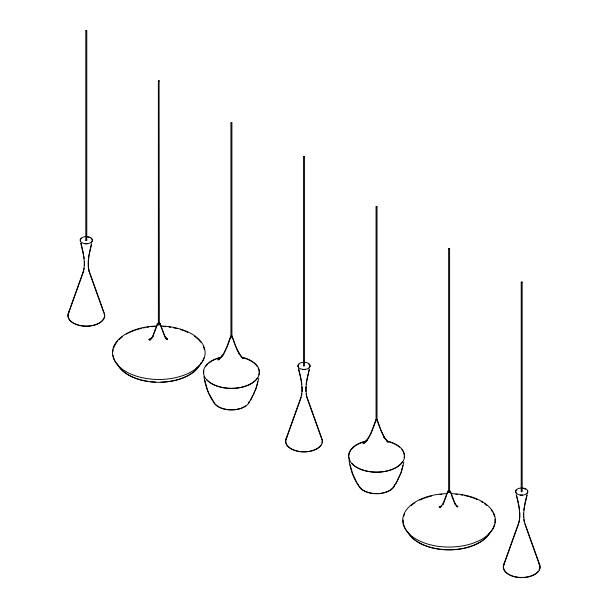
<?xml version="1.0" encoding="UTF-8"?>
<svg xmlns="http://www.w3.org/2000/svg" width="608" height="608" viewBox="0 0 608 608"><rect width="100%" height="100%" fill="white"/><g stroke="black" fill="none" stroke-linecap="round" stroke-linejoin="round"><path stroke-width="0.91" d="M84.466 265.164L84.436 261.904M302.13 391.651L302.085 386.764M519.794 518.138L519.787 512.453M88.266 260.133L88.244 267.444M305.915 386.65L305.87 391.537M523.564 513.167L523.564 517.218M230.896 336.467C231.549 337.881 232.659 335.555 230.896 336.467L227.339 346.378L224.048 353.415L221.912 356.569L222.885 355.467L218.082 359.966L219.48 358.971M376.025 420.257C376.686 421.671 377.773 419.36 376.025 420.257L373.228 428.093M448.59 491.743L449.396 491.918M88.411 258.712L88.867 255.39M306.105 384.4L306.455 381.908M523.807 510.089L524.149 507.596M258.704 378.29L256.181 388.474L250.595 400.322M403.834 462.088L401.318 472.264L395.724 484.112M83.858 270.096L84.208 268.25M301.553 395.785L301.91 393.938M519.08 522.394L519.604 519.627M89.026 254.57L91.322 244.294M306.728 380.258L309.206 369.231M524.423 505.94L524.902 503.485M525.061 502.664L526.9 494.912M91.755 243.603C89.528 253.141 86.99 261.554 89.201 271.13L103.991 312.482M309.457 369.292C307.222 378.83 304.692 387.243 306.903 396.819L321.693 438.17M527.151 494.98C524.917 504.511 522.386 512.932 524.598 522.508L539.387 563.859M257.002 385.084L257.838 381.702M402.975 465.492L401.067 472.18M85.812 30.795L86.777 30.712L86.777 240.19L86.344 240.434L85.812 240.282L85.812 30.795L86.777 30.712M85.812 240.282L86.777 240.19M158.384 324.056L158.376 81.077L159.068 80.674L159.342 323.98L158.331 323.95L159.342 323.98M230.941 122.968L231.906 122.877L231.906 336.551L231.481 336.794L230.941 336.642L230.941 122.968L231.906 122.877M230.941 336.642L231.906 336.551M303.506 156.484L304.471 156.4L304.471 365.879L304.046 366.122L303.506 365.963L303.506 156.484L304.471 156.4M376.071 206.758L377.036 206.674L377.036 420.341L376.61 420.592L376.071 420.432L376.071 206.758L377.036 206.674M376.071 420.432L377.036 420.341M448.636 248.657L449.601 248.566L449.601 491.568L449.175 491.811L448.59 491.53L449.532 491.507L448.636 491.652L448.636 248.657L449.601 248.566M448.636 491.652L449.601 491.568M521.208 282.173L522.166 282.082L522.166 491.56L521.74 491.811L521.208 491.652L521.208 282.173L522.166 282.082M256.736 385.913L254.98 390.815M83.684 271.024L68.453 313.644M301.165 397.351L286.155 439.333M518.86 523.04L503.85 565.022M230.675 336.308L227.096 346.294L223.828 353.278L221.707 356.417L222.695 355.292L217.922 359.761L220.043 358.249M375.805 420.098L370.485 434.241L370.819 433.519L366.837 440.207M68.21 313.568L82.787 272.87C86.184 263.674 83.053 253.065 80.788 243.276M157.32 323.996L152.365 337.144L152.714 336.384L149.674 339.986L151.894 338.018L148.823 339.583L151.118 338.512M157.563 324.079L152.593 337.258L152.927 336.528L149.864 340.161L150.776 339.127M285.912 439.257L300.489 398.559C303.878 389.363 300.755 378.746 298.482 368.957M447.587 491.576L442.624 504.731L442.981 503.971L439.941 507.566L440.868 506.517M444.349 501.387L447.83 491.659A1.246 0.722 0 0 1 448.385 491.165M503.606 564.938L518.183 524.248C521.58 515.052 518.449 504.435 516.184 494.646M372.924 428.959L369.178 437.205M399.79 475.41L400.748 472.994M443.194 504.108L444.311 501.684M253.392 394.364L254.661 391.62M399.471 476.094L397.465 480.381M253.034 395.101L250.374 400.186M395.504 483.976L397.115 481.118M367.05 440.359L368.752 437.836M440.131 507.741L441.659 505.924M367.278 439.698L363.06 443.551L365.18 442.039M367.46 439.88L363.212 443.756L365.309 442.259M159.342 80.986L158.376 81.077M149.705 339.416L151.255 338.626M441.385 505.985L439.09 507.163L441.378 506.092M166.03 338.39L167.679 339.006L165.627 337.964M456.289 505.97L457.938 506.593L456.578 505.894M456.654 506.038L457.771 507.026L454.868 503.606L455.354 504.344L450.505 491.484M166.394 338.451L167.504 339.446L164.608 336.026L165.095 336.764L160.238 323.904M166.235 338.664L167.322 339.629L164.396 336.178L164.867 336.885L160.314 324.87M388.208 442.229L383.838 436.62L384.454 437.532L380.828 429.826L377.325 420.052M388.026 442.404L384.142 437.524M243.078 358.431L238.708 352.822L239.316 353.742L235.691 346.036L232.195 336.262M242.896 358.614L240.532 356.007L237.553 350.93M456.418 505.833L453.978 501.972M356.987 482.813L358.902 485.746M358.629 485.792C353.301 478.321 350.52 469.384 349.015 460.423M356.569 482.068L352.617 473.647M384.226 437.661L380.593 429.924M209.099 393.771L213.773 401.956A18.293 10.564 0 0 0 226.708 409.427M237.173 350.193L235.015 344.949M207.799 390.648L208.734 393.011M524.894 524.126L539.152 563.95M321.138 437.38L306.774 397.184M89.817 273.638L103.436 311.691M450.27 491.583L453.674 501.106M377.142 420.288L380.152 428.739M232.005 336.498L234.718 344.105M89.08 271.495L89.498 272.756M352.359 472.834L350.102 464.748M207.488 389.857L204.752 380.091M516.808 496.128L517.188 497.656M298.733 368.912L299.486 371.974M81.039 243.223L81.791 246.286M517.378 498.423L518.297 502.459M299.676 372.734L300.603 376.77M81.981 247.053L83.547 254.402M518.624 504.116L518.943 505.78M300.762 377.598L301.241 380.091M523.777 519.566L524.202 521.808M306.082 393.878L306.508 396.12M88.525 268.941L88.95 271.183M203.878 376.633C205.39 385.594 208.172 394.531 213.499 402.002A18.582 10.731 0 0 0 232.416 409.936A18.582 10.731 0 0 0 249.797 400.9M519.103 506.608L519.566 509.96M301.408 380.92L301.872 384.271M83.82 256.074L84.17 258.582M308.59 363.934A5.905 3.412 0 0 1 308.955 367.931M304.927 369.444A5.905 3.412 0 0 1 302.472 369.375M298.292 366.958A5.905 3.412 0 0 1 298.163 365.545M298.482 364.853A5.905 3.412 0 0 1 299.045 364.222M304.327 362.277A6.217 3.595 0 0 1 309.442 367.612A6.217 3.595 0 0 1 298.908 367.924A6.217 3.595 0 0 1 303.027 362.315M321.814 438.528A18.445 10.648 0 0 1 303.035 451.911A18.445 10.648 0 0 1 286.786 437.464M320.971 445.041A18.179 10.496 0 0 1 299.296 451.417A18.179 10.496 0 0 1 286.049 439.637M321.556 438.566A18.179 10.496 0 0 1 321.951 442.92M527.212 492.989A5.905 3.412 0 0 1 526.65 493.62M522.622 495.132A5.905 3.412 0 0 1 520.167 495.056M516.435 493.316A5.905 3.412 0 0 1 515.994 492.647M515.797 491.94A5.905 3.412 0 0 1 515.865 491.234M516.184 490.542A5.905 3.412 0 0 1 516.739 489.911M522.006 488.361A5.905 3.412 0 0 1 523.23 488.467M524.377 488.726A5.905 3.412 0 0 1 525.418 489.113M527.402 490.884A5.905 3.412 0 0 1 527.531 492.298M522.021 487.966A6.217 3.595 0 0 1 527.136 493.301A6.217 3.595 0 0 1 516.602 493.612A6.217 3.595 0 0 1 520.722 488.004M538.673 562.803A18.445 10.648 0 0 1 522.021 577.615A18.445 10.648 0 0 1 504.48 563.152M538.43 562.864A18.179 10.496 0 0 1 539.076 570.038M538.171 571.398A18.179 10.496 0 0 1 515.181 576.764A18.179 10.496 0 0 1 504.313 563.897M92.203 240.213A5.905 3.412 0 0 1 91.261 242.25M87.225 243.762A5.905 3.412 0 0 1 84.77 243.686M80.598 241.27A5.905 3.412 0 0 1 80.469 239.856M80.788 239.164A5.905 3.412 0 0 1 81.343 238.534M87.833 237.097A5.905 3.412 0 0 1 88.981 237.348M90.896 238.245A5.905 3.412 0 0 1 92.006 239.506M86.625 236.596A6.217 3.595 0 0 1 91.74 241.923A6.217 3.595 0 0 1 81.206 242.242A6.217 3.595 0 0 1 85.325 236.634M104.112 312.839A18.445 10.648 0 0 1 85.34 326.23A18.445 10.648 0 0 1 69.084 311.775M104.014 317.954A18.179 10.496 0 0 1 89.148 325.956A18.179 10.496 0 0 1 70.718 321.001M70.11 320.355A18.179 10.496 0 0 1 68.347 313.956M103.862 312.877A18.179 10.496 0 0 1 104.257 317.239M241.475 357.147A27.991 16.158 0 0 1 253.794 381.961A27.991 16.158 0 0 1 209.091 381.961A27.991 16.158 0 0 1 221.411 357.147M257.321 378.077A27.717 16.006 0 0 1 232.894 388.322A27.717 16.006 0 0 1 206.743 379.605M203.764 373.175A27.717 16.006 0 0 1 203.878 370.66M205.565 366.601A27.717 16.006 0 0 1 207.586 364.192M208.848 363.067A27.717 16.006 0 0 1 215.544 359.229M216.349 358.918A27.717 16.006 0 0 1 220.613 357.603M241.376 357.398A27.717 16.006 0 0 1 257.321 366.601M258.218 368.197A27.717 16.006 0 0 1 258.818 374.84M249.272 401.599A18.293 10.564 0 0 1 248.52 403.005M245.662 405.87A18.293 10.564 0 0 1 241.406 408.082M240.593 408.371A18.293 10.564 0 0 1 227.635 409.556M158.863 323.433A1.231 0.714 0 0 1 159.919 324.444A1.231 0.714 0 0 1 157.898 324.634A1.231 0.714 0 0 1 158.354 323.479M158.87 323.122A1.414 0.813 0 0 1 160.079 324.284A1.414 0.813 0 0 1 157.768 324.49A1.414 0.813 0 0 1 158.293 323.175M161.226 326.025A46.33 26.744 0 0 1 198.428 366.586A46.33 26.744 0 0 1 118.94 366.366A46.33 26.744 0 0 1 156.818 326.017M203.908 357.838A45.912 26.509 0 0 1 202.13 361.669M201.658 362.414A45.912 26.509 0 0 1 200.602 363.873M199.386 365.302A45.912 26.509 0 0 1 195.943 368.494M117.891 364.944A45.912 26.509 0 0 1 114.828 360.536M114.456 359.776A45.912 26.509 0 0 1 113.065 355.216M112.951 351.523A45.912 26.509 0 0 1 113.232 349.676M113.688 347.989A45.912 26.509 0 0 1 117.587 341.232M118.872 339.826A45.912 26.509 0 0 1 122.375 336.779M126.335 334.172A45.912 26.509 0 0 1 133.79 330.684M134.604 330.387A45.912 26.509 0 0 1 141.459 328.373M143.245 327.978A45.912 26.509 0 0 1 145.061 327.621M146.916 327.309A45.912 26.509 0 0 1 148.793 327.043M151.62 326.732A45.912 26.509 0 0 1 155.96 326.458M162.936 326.511A45.912 26.509 0 0 1 165.543 326.694M168.994 327.066A45.912 26.509 0 0 1 170.681 327.309M173.44 327.788A45.912 26.509 0 0 1 177.034 328.586M180.492 329.551A45.912 26.509 0 0 1 187.69 332.318M194.476 336.232A45.912 26.509 0 0 1 200.876 342.312M203.528 346.948A45.912 26.509 0 0 1 204.364 349.684M197.19 368.334A42.765 24.692 0 0 1 189.818 374.452M189.035 374.916A42.765 24.692 0 0 1 161.036 382.113M155.671 382.075A42.765 24.692 0 0 1 150.343 381.657M147.729 381.3A42.765 24.692 0 0 1 119.107 366.647M200.754 363.044A43.062 24.86 0 0 1 159.554 382.31A43.062 24.86 0 0 1 117.207 363.888M386.604 440.937A27.991 16.158 0 0 1 398.924 465.751A27.991 16.158 0 0 1 354.221 465.751A27.991 16.158 0 0 1 366.548 440.937M402.45 461.867A27.717 16.006 0 0 1 378.024 472.112A27.717 16.006 0 0 1 351.88 463.395M349.798 460.271A27.717 16.006 0 0 1 348.893 456.965M348.855 456.129A27.717 16.006 0 0 1 356.174 445.292M356.972 444.813A27.717 16.006 0 0 1 366.639 441.188M389.158 441.872A27.717 16.006 0 0 1 393.262 443.346M394.022 443.696A27.717 16.006 0 0 1 399.502 447.131M401.896 449.616A27.717 16.006 0 0 1 404.145 457.801M394.926 484.69A18.582 10.731 0 0 1 376.253 493.742A18.582 10.731 0 0 1 358.135 484.318M394.645 484.667A18.293 10.564 0 0 1 390.169 490.078M389.508 490.481A18.293 10.564 0 0 1 384.013 492.662M383.131 492.875A18.293 10.564 0 0 1 380.372 493.346M379.438 493.445A18.293 10.564 0 0 1 359.275 486.453M449.631 491.127A1.246 0.722 0 0 1 450.232 492.032M450.11 492.168A1.246 0.722 0 0 1 447.952 492.1M451.486 493.612A46.33 26.744 0 0 1 488.695 534.166A46.33 26.744 0 0 1 409.199 533.946A46.33 26.744 0 0 1 447.078 493.597M494.41 524.643A45.912 26.509 0 0 1 492.396 529.256M491.925 529.994A45.912 26.509 0 0 1 488.992 533.581M408.158 532.532A45.912 26.509 0 0 1 403.157 520.038M403.72 516.352A45.912 26.509 0 0 1 404.54 514.018M411.221 505.484A45.912 26.509 0 0 1 414.945 502.755M419.756 500.095A45.912 26.509 0 0 1 423.176 498.606M424.057 498.264A45.912 26.509 0 0 1 431.718 495.953M439.994 494.509A45.912 26.509 0 0 1 441.879 494.312M455.81 494.274A45.912 26.509 0 0 1 457.543 494.448M460.948 494.889A45.912 26.509 0 0 1 462.787 495.201M464.611 495.558A45.912 26.509 0 0 1 468.183 496.394M469.908 496.88A45.912 26.509 0 0 1 477.204 499.556M481.141 501.532A45.912 26.509 0 0 1 482.646 502.421M484.743 503.812A45.912 26.509 0 0 1 486.894 505.484M491.142 509.892A45.912 26.509 0 0 1 492.617 512.118M493.407 513.638A45.912 26.509 0 0 1 494.41 516.352M494.912 519.11A45.912 26.509 0 0 1 494.798 522.812M488.984 533.885A42.765 24.692 0 0 1 429.651 547.033M428.769 546.767A42.765 24.692 0 0 1 422.925 544.578M422.15 544.221A42.765 24.692 0 0 1 416.541 541.067M415.826 540.573A42.765 24.692 0 0 1 410.962 536.248M409.868 534.911A42.765 24.692 0 0 1 408.91 533.535M490.238 532.304A43.062 24.86 0 0 1 448.309 549.89A43.062 24.86 0 0 1 407.474 531.468M230.956 336.726A0.783 0.448 0 0 0 232.21 336.452A0.783 0.448 0 0 0 231.162 335.958A0.783 0.448 0 0 0 230.956 336.726M376.086 420.516A0.783 0.448 0 0 0 377.348 420.242A0.783 0.448 0 0 0 376.299 419.748A0.783 0.448 0 0 0 376.086 420.516M448.172 492.153A1.414 0.813 0 0 0 450.46 491.644A1.414 0.813 0 0 0 448.56 490.755A1.414 0.813 0 0 0 448.172 492.153"/></g></svg>
